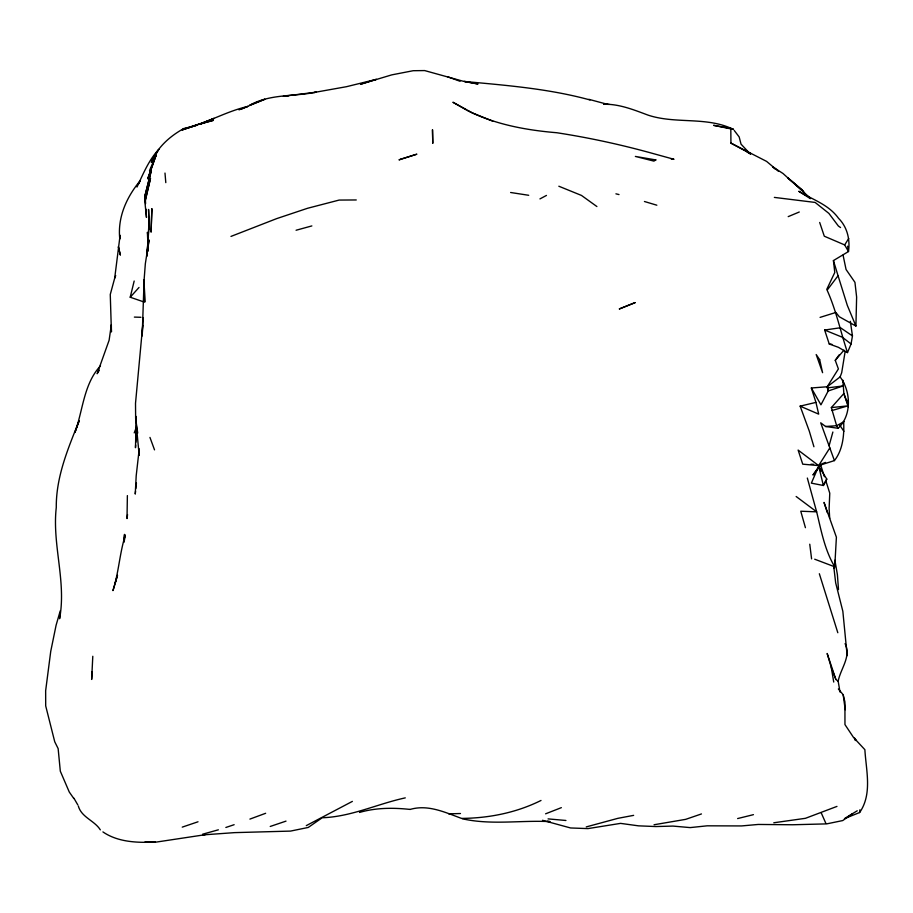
<?xml version="1.0" encoding="UTF-8"?>
<svg xmlns="http://www.w3.org/2000/svg" width="913" height="913" viewBox="0 0 913 913"><rect width="100%" height="100%" fill="white"/><g stroke="black" fill="none" stroke-linecap="round" stroke-linejoin="round"><path stroke-width="1.37" d="M829.849 447.884L818.641 465.607L798.122 450.086L802.732 464.169L818.641 465.607L834.425 460.597L820.707 422.81L825.592 426.485L838.157 428.288C851.989 415.198 850.962 391.415 840.12 376.921L841.695 372.721L845.13 351.596M127.375 495.599L127.021 518.561L127.546 514.567M838.362 688.984L843.178 694.736L844.936 701.994L844.959 724.591L853.552 737.487L864.873 749.676C866.083 770.424 872.508 794.036 859.624 812.536L844.457 818.607L857.239 810.79M810.367 198.657L798.807 191.285C812.559 199.662 828.616 204.489 838.533 218.298C847.23 226.949 850.277 239.583 848.485 251.532L833.421 260.582L834.779 272.473L826.756 289.387C836.057 309.712 840.485 331.545 847.504 352.589L851.064 343.996L852.457 335.916L850.345 321.308M820.079 317.382L835.852 312.463L839.321 316.765L855.915 326.044L856.622 297.056L854.945 282.334L846.066 269.506L843.064 255.138M139.244 452.688L139.175 455.279L136.379 425.698M136.254 416.476L135.478 447.69L135.649 444.985M142.2 335.767L144.094 280.063L145.338 263.754L149.024 239.914L147.723 250.356M92.03 671.637L91.654 679.455L92.795 656.276M142.2 335.676L143.147 317.53M748.637 153.053L745.761 150.622L750.292 153.601L730.936 143.124L730.811 128.436L713.589 125.332L733.493 129.441L730.811 128.436M135.82 442.28L136.516 431.472M142.725 325.348L135.512 403.318L135.638 418.451L137.703 433.059M147.084 255.583L149.093 224.461L148.557 209.442L149.23 229.323L149.047 221.654L147.084 255.583L147.404 252.969M124.008 541.409L124.522 534.379L123.985 541.249M147.05 255.948L147.974 239.914L148.294 250.847M859.624 812.536L859.898 809.797M135.546 491.308L135.25 494.07L136.197 475.753L139.255 448.808M135.843 488.535L136.425 483M120.094 236.399L119.797 239.046C117.378 217.123 126.702 196.968 140.385 180.443L138.685 183.753M843.646 421.475C844.32 434.896 842.939 449.721 834.425 460.597M847.161 655.66L842.847 611.311L835.68 582.882L833.946 568.171L834.425 564.188M120.094 235.269L114.696 278.157L110.268 294.477L111.42 331.933L111.34 324.8L109.115 340.264L97.155 373.725L99.334 370.199M124.054 542.219L125.309 535.189C119.58 553.312 118.781 572.531 112.95 590.62L117.457 575.441M845.221 709.743L843.178 694.736M142.907 301.61L130.217 297.227L134.177 281.021M847.629 402.69L848.325 399.94M829.107 445.715L832.873 432.02M115.369 582.54L117.48 575.373M134.222 432.888L136.345 427.352M840.017 692.054L838.168 681.224C840.542 668.624 851.464 656.652 845.084 643.642M840.12 376.921L827.201 386.77L811.337 387.979L820.935 404.836L828.205 390.969L843.064 385.948L843.772 383.677L842.939 380.242L843.852 393.549L848.348 407.164M833.729 682.057L831.287 667.483L827.155 653.468L835.852 679.432L838.168 681.224M155.678 156.214L147.735 178.788L156.1 155.256L149.504 170.605M114.696 278.157L115.711 275.589M136.984 187.062C143.158 173.938 148.762 160.037 158.851 149.321L151.307 162.411C157.298 147.255 169.955 136.185 183.935 128.459C206.053 123.803 225.557 111.477 247.708 106.501L241.523 109.024M826.779 479.097L823.378 485.488L811.36 483.148L818.687 466.178L826.779 479.097L823.378 485.488L818.687 466.178L820.684 470.857M833.946 568.171L834.744 566.813L836.399 537.209L824.028 502.424L827.304 512.581M827.201 386.77L828.205 390.969L827.201 386.77L838.396 368.932L835.258 360.35L839.093 354.895M847.663 246.19L848.485 251.532L844.662 244.924L848.725 238.498M827.635 289.512L838.054 275.726L833.421 260.582M820.513 465.31L812.969 475.011L820.445 464.363L824.439 476.677M835.258 360.35L843.943 350.193M838.157 428.288L836.662 425.72L831.332 407.597L843.852 393.549L848.303 405.361M130.217 297.227L139.004 287.469M100.464 365.885C83.699 383.825 83.003 410.257 74.934 432.477L79.169 420.802C67.996 448.614 56.013 476.871 56.275 507.468C52.018 544.764 66.558 581.478 59.585 618.706L60.258 610.808L56.092 625.245L50.74 651.346L45.65 690.719L45.696 705.875L54.746 741.801L58.147 748.626L60.315 771.2L69.262 792.005L73.816 798.521M852.126 813.94L842.745 820.559L826.676 823.88L792.644 824.759L758.224 824.45L741.539 825.934L707.176 825.82L690.16 827.6L672.927 826.082L655.922 826.55L638.529 825.843L620.555 823.378L587.949 828.605L570.579 827.965L542.493 820.296M843.977 421.658L836.662 425.72L825.592 426.485M539.937 198.908L546.465 195.428M352.372 801.397L306.289 825.637M239.023 109.868L264.838 99.266L249.854 105.155C270.294 93.719 294.146 96.732 316.343 92.145L283.361 96.264L288.759 95.705M541.01 800.461C516.507 812.661 489.242 818.128 461.978 818.402L461.179 818.276C444.802 812.25 427.775 804.193 410.005 809.466M201.077 123.894L214.099 118.393L198.338 124.51L213.243 120.379L197.47 124.59L182.086 129.988L197.094 124.933M788.204 216.632L799.274 211.999M831.275 667.517L835.852 679.432M773.779 822.773L805.46 818.31L836.97 806.407M545.597 813.814L561.358 807.651M230.978 236.41L276.605 218.641L307.521 208.29L339.134 200.073L356.264 199.958M821.723 463.884L825.535 462.435M249.9 819.098L265.649 813.289M701.458 813.94L685.686 819.349L654.039 824.759M182.246 827.132L198.018 821.78M270.237 826.459L286.009 821.118M225.853 827.475L234.139 824.701M197.025 124.921L182.566 129.475L197.128 125.218M832.028 410.519L847.8 405.874L831.332 407.597M202.583 834.22L218.367 829.814M296.074 230.247L311.858 225.922M405.281 797.871C377.286 803.942 351.174 816.781 322.198 817.751L308.24 827.452L290.528 831.092L234.538 832.633L202.994 834.893M737.624 818.562L753.43 814.658M586.249 826.916L617.839 818.345L633.645 815.366M800.142 406.148L815.948 402.393L818.687 414.137L800.142 406.148L809.283 431.096L813.928 446.754M359.494 812.444C375.882 807.685 393.012 807.606 409.823 809.397M314.095 92.487L346.506 86.689L376.373 79.34L360.509 84.247L391.745 74.877L413.201 70.712L424.648 70.575L462.423 81.04L478.013 83.996L464.432 81.474C506.544 85.343 549.147 88.755 590.038 99.962M205.288 834.687L156.237 842.094L145.099 841.786L155.096 842.037C137.475 842.927 117.948 842.231 102.918 831.914M847.504 352.589L838.408 347.317L829.255 344.007L824.644 330.038L840.485 327.744L852.457 335.916M827.965 387.831L843.064 385.948M448.694 813.837L460.472 813.529M810.904 464.261L813.631 464.295M603.755 104.23C619.276 103.911 633.77 109.811 648.025 115.118C675.894 124.373 706.799 116.179 733.493 129.441M603.87 104.242L609.211 104.39M134.359 317.096L140.933 317.29M548.062 818.893L565.934 820.479M671.249 159.033L673.999 159.296L654.028 153.806C622.061 144.87 589.707 137.795 556.816 132.739C526.093 130.16 495.143 124.499 467.342 110.507M829.255 344.007L831.891 344.304M510.618 192.495L528.707 195.291M462.195 818.744C491.251 825.329 520.832 820.068 550.071 821.632L547.515 821.129M774.361 197.402L815.126 202.435L828.878 213.391L838.396 226.047L840.565 227.554M615.921 193.83L619.003 194.56M588.919 99.346L607.43 104.322M644.441 201.499L656.846 205.208M558.836 186.229L581.49 195.439L596.897 206.543M447.769 76.795L460.038 81.28M814.716 559.213L834.744 566.813C824.827 550.288 821.255 530.909 816.793 512.41L807.332 478.047M492.826 121.212L472.466 112.961L452.916 102.245L466.144 109.811M824.644 330.038L842.448 337.285L851.064 343.996M844.662 244.924L824.291 236.205L819.691 222.475M730.936 143.124L766.589 161.396L778.549 171.404M748.957 152.859L750.292 153.601M810.516 198.372L783.034 173.516L772.592 166.725L775.628 169.419M796.147 496.501L816.667 511.839L800.769 511.223L805.426 527.68M750.554 154.274L741.036 144.151L739.165 136.927L734.257 130.491M100.327 829.86C94.461 820.502 81.508 817.432 78.335 806.065M843.886 431.347L839.526 424.773M856.246 740.397L854.579 738.103L855.298 740.534M806.225 195.359L801.911 189.607L788.079 178.092L803.086 191.102L804.421 193.556M73.93 798.213L77.81 804.912M855.915 326.044L847.298 305.33L838.054 275.726M821.221 812.821L825.74 823.104M149.949 437.418L154.525 449.869M837.814 632.732L819.338 573.741M811.337 387.979L815.948 402.393M825.729 480.478L829.769 493.203L829.118 508.53L829.7 518.379M148.42 237.585L147.392 232.347L148.226 250.71M834.893 560.205L837.404 574.699L838.499 589.581M809.763 544.205L811.589 558.882M164.991 173.059L165.801 182.634M145.601 203.599L145.076 195.302L145.11 201.511L150.497 178.332L144.882 201.864L146.479 217.431L145.943 209.134M144.094 280.063L144.768 301.941L144.094 280.063M432.5 129.829L432.773 143.181L432.5 129.829M151.889 208.837L151.079 231.925L151.889 208.837M151.375 170.389L145.178 194.891L151.375 170.389M655.831 159.923L653.879 161.099L635.368 156.431L655.831 159.923M635.163 302.602L619.391 308.925L635.163 302.602M401.309 158.999L398.992 159.878L416.876 154.183L401.309 158.999M819.68 359.688L816.188 354.541L822.59 372.687L819.68 359.688M120.311 254.887L118.393 246.864L120.311 254.887"/></g></svg>
